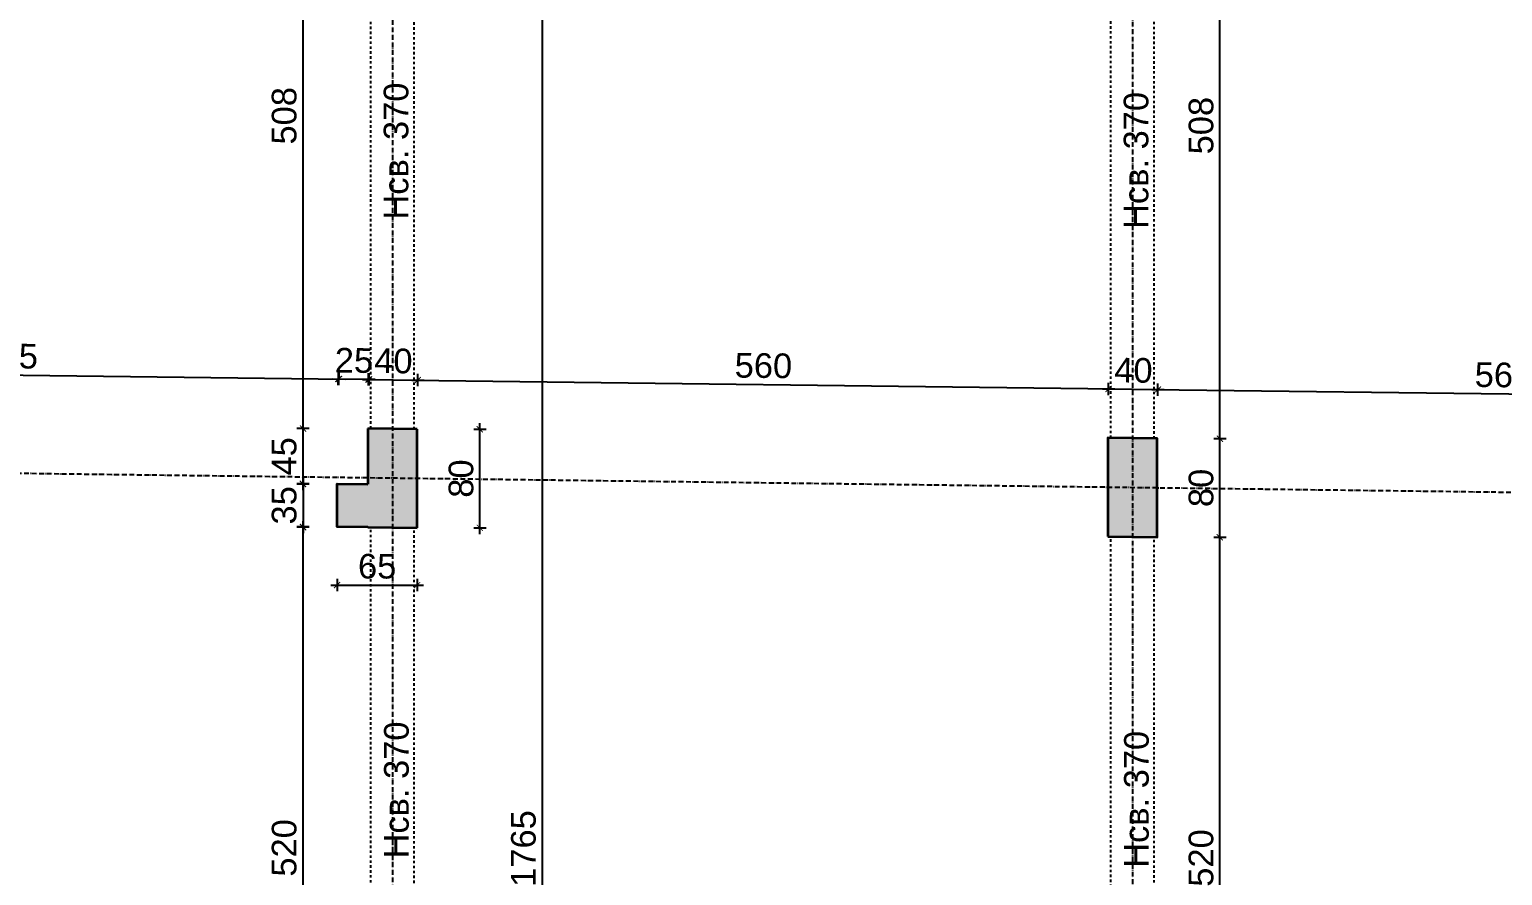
# Model space of a CAD drawing. Header units: inches. Extents: x -72385 to 39588, y -6525 to 66685.
# Drawn here: x -49879 to -48685, y 16153 to 16839 of the extents above; entities that cross this region are included whole.
import ezdxf

# ---------------------------------------------------------------- set-up
doc = ezdxf.new("R2010")
doc.units = ezdxf.units.IN
doc.header["$MEASUREMENT"] = 0
doc.linetypes.add('DashDot', pattern=[0.6, 0.4, -0.1, 0, -0.1])
doc.linetypes.add('Hidden', pattern=[0.4, 0.2, -0.2])
for name, color, linetype, lineweight in [('Надписи Hсв', 252, 'Continuous', 25), ('Надписи коти вътрешни', 252, 'Continuous', 25), ('Оси', 252, 'DashDot', 25), ('Пунктир', 253, 'Hidden', 25), ('Разрезни линии', 7, 'Continuous', 35), ('Щрих стени', 254, 'Continuous', 25)]:
    doc.layers.add(name, color=color, linetype=linetype, lineweight=lineweight)
doc.styles.add('Arial Regular', font='arial.ttf')
doc.styles.get("Standard").update_dxf_attribs({"font": 'arial.ttf'})
doc.dimstyles.new('Annotative', dxfattribs={"dimscale": 0, "dimtxt": 20, "dimasz": 5, "dimexe": 5, "dimexo": 5, "dimgap": 5, "dimtad": 1, "dimdec": 0, "dimzin": 0, "dimdsep": 46, "dimtxsty": 'Standard', "dimblk": 'ARCHTICK', "dimcen": 5, "dimdle": 5, "dimadec": 0, "dimazin": 0, "dimtfac": 1, "dimtdec": 0, "dimtofl": 0, "dimtmove": 0, "dimatfit": 3, "dimldrblk": 'ARCHTICK', "dimfxl": 5, "dimfxlon": 1, "dimtolj": 1, "dimtzin": 0, "dimarcsym": 1})

# ---------------------------------------------------------------- blocks, each defined once
blk = doc.blocks.new('_ArchTick')
at = {"color": 0, "linetype": 'ByBlock', "const_width": 0.15}
blk.add_lwpolyline([(-0.5, -0.5), (0.5, 0.5)], dxfattribs=at)
blk = doc.blocks.new('*D517')
at = {"layer": 'Defpoints', "color": 0, "ltscale": 50, "transparency": 16777216}
for p in [(-49564.3, 16554.8), (-49604.8, 16515.4), (-49564.8, 16514.9)]:
    blk.add_point(p, dxfattribs=at)
at = {"layer": 'Надписи коти вътрешни', "color": 0, "lineweight": -2, "ltscale": 50, "transparency": 16777216}
for p, q in [((-49609.3, 16555.3), (-49559.3, 16554.7)), ((-49604.4, 16550.3), (-49604.3, 16560.3)), ((-49564.4, 16549.8), (-49564.3, 16559.8))]:
    blk.add_line(p, q, dxfattribs=at)
at = {"layer": 'Надписи коти вътрешни', "color": 0, "lineweight": -2, "ltscale": 50, "transparency": 16777216, "xscale": 5, "yscale": 5, "zscale": 5}
for p, rotation in [((-49604.3, 16555.3), 179.2706286525463), ((-49564.3, 16554.8), 359.2706286525462)]:
    blk.add_blockref('_ArchTick', p, dxfattribs=dict(at, rotation=rotation))
at = {"layer": 'Надписи коти вътрешни', "color": 0, "ltscale": 50, "transparency": 16777216, "insert": (-49584.1, 16570.2), "char_height": 20, "attachment_point": 5, "rotation": 359.2706}
blk.add_mtext('\\A1;40', dxfattribs=at)
blk = doc.blocks.new('*D518')
at = {"layer": 'Defpoints', "color": 0, "ltscale": 50, "transparency": 16777216}
for p in [(-49628.8, 16555.6), (-49629.8, 16470.7), (-49604.8, 16470.4)]:
    blk.add_point(p, dxfattribs=at)
at = {"layer": 'Надписи коти вътрешни', "color": 0, "lineweight": -2, "ltscale": 50, "transparency": 16777216}
for p, q in [((-49598.8, 16555.2), (-49633.8, 16555.6)), ((-49628.8, 16550.6), (-49628.7, 16560.6)), ((-49603.8, 16550.3), (-49603.7, 16560.3))]:
    blk.add_line(p, q, dxfattribs=at)
at = {"layer": 'Надписи коти вътрешни', "color": 0, "lineweight": -2, "ltscale": 50, "transparency": 16777216, "xscale": 5, "yscale": 5, "zscale": 5}
for p, rotation in [((-49628.8, 16555.6), 179.2706286525379), ((-49603.8, 16555.3), 359.2706286525379)]:
    blk.add_blockref('_ArchTick', p, dxfattribs=dict(at, rotation=rotation))
at = {"layer": 'Надписи коти вътрешни', "color": 0, "ltscale": 50, "transparency": 16777216, "insert": (-49616.1, 16570.6), "char_height": 20, "attachment_point": 5, "rotation": 359.2706}
blk.add_mtext('\\A1;25', dxfattribs=at)
blk = doc.blocks.new('*D519')
at = {"layer": 'Defpoints', "color": 0, "ltscale": 50, "transparency": 16777216}
for p in [(-49628.3, 16555.6), (-50164.8, 16442.5), (-49629.8, 16435.7)]:
    blk.add_point(p, dxfattribs=at)
at = {"layer": 'Надписи коти вътрешни', "color": 0, "lineweight": -2, "ltscale": 50, "transparency": 16777216}
for p, q in [((-50163.4, 16557.4), (-50163.2, 16567.4)), ((-50168.3, 16562.4), (-49623.3, 16555.5)), ((-49628.4, 16550.6), (-49628.2, 16560.6))]:
    blk.add_line(p, q, dxfattribs=at)
at = {"layer": 'Надписи коти вътрешни', "color": 0, "lineweight": -2, "ltscale": 50, "transparency": 16777216, "xscale": 5, "yscale": 5, "zscale": 5}
for p, rotation in [((-50163.3, 16562.4), 179.2706286525474), ((-49628.3, 16555.6), 359.2706286525474)]:
    blk.add_blockref('_ArchTick', p, dxfattribs=dict(at, rotation=rotation))
at = {"layer": 'Надписи коти вътрешни', "color": 0, "ltscale": 50, "transparency": 16777216, "insert": (-49895.6, 16574.2), "char_height": 20, "attachment_point": 5, "rotation": 359.2706}
blk.add_mtext('\\A1;535', dxfattribs=at)
blk = doc.blocks.new('*D520')
at = {"layer": 'Defpoints', "color": 0, "ltscale": 50, "transparency": 16777216}
for p in [(-49004.3, 16547.6), (-49564.8, 16514.9), (-49004.8, 16507.8)]:
    blk.add_point(p, dxfattribs=at)
at = {"layer": 'Надписи коти вътрешни', "color": 0, "lineweight": -2, "ltscale": 50, "transparency": 16777216}
for p, q in [((-49569.3, 16554.8), (-48999.3, 16547.6)), ((-49564.4, 16549.8), (-49564.3, 16559.8)), ((-49004.4, 16542.6), (-49004.3, 16552.6))]:
    blk.add_line(p, q, dxfattribs=at)
at = {"layer": 'Надписи коти вътрешни', "color": 0, "lineweight": -2, "ltscale": 50, "transparency": 16777216, "xscale": 5, "yscale": 5, "zscale": 5}
for p, rotation in [((-49564.3, 16554.8), 179.2706286525463), ((-49004.3, 16547.6), 359.2706286525462)]:
    blk.add_blockref('_ArchTick', p, dxfattribs=dict(at, rotation=rotation))
at = {"layer": 'Надписи коти вътрешни', "color": 0, "ltscale": 50, "transparency": 16777216, "insert": (-49284.1, 16566.4), "char_height": 20, "attachment_point": 5, "rotation": 359.2706}
blk.add_mtext('\\A1;560', dxfattribs=at)
blk = doc.blocks.new('*D521')
at = {"layer": 'Defpoints', "color": 0, "ltscale": 50, "transparency": 16777216}
for p in [(-48964.3, 16547.1), (-49004.8, 16507.8), (-48964.8, 16507.3)]:
    blk.add_point(p, dxfattribs=at)
at = {"layer": 'Надписи коти вътрешни', "color": 0, "lineweight": -2, "ltscale": 50, "transparency": 16777216}
for p, q in [((-49009.3, 16547.7), (-48959.3, 16547)), ((-49004.4, 16542.6), (-49004.3, 16552.6)), ((-48964.4, 16542.1), (-48964.3, 16552.1))]:
    blk.add_line(p, q, dxfattribs=at)
at = {"layer": 'Надписи коти вътрешни', "color": 0, "lineweight": -2, "ltscale": 50, "transparency": 16777216, "xscale": 5, "yscale": 5, "zscale": 5}
for p, rotation in [((-49004.3, 16547.6), 179.2706286525463), ((-48964.3, 16547.1), 359.2706286525462)]:
    blk.add_blockref('_ArchTick', p, dxfattribs=dict(at, rotation=rotation))
at = {"layer": 'Надписи коти вътрешни', "color": 0, "ltscale": 50, "transparency": 16777216, "insert": (-48984.1, 16562.6), "char_height": 20, "attachment_point": 5, "rotation": 359.2706}
blk.add_mtext('\\A1;40', dxfattribs=at)
blk = doc.blocks.new('*D522')
at = {"layer": 'Defpoints', "color": 0, "ltscale": 50, "transparency": 16777216}
for p in [(-48404.3, 16540), (-48964.8, 16507.3), (-48404.8, 16500.1)]:
    blk.add_point(p, dxfattribs=at)
at = {"layer": 'Надписи коти вътрешни', "color": 0, "lineweight": -2, "ltscale": 50, "transparency": 16777216}
for p, q in [((-48969.3, 16547.2), (-48399.3, 16539.9)), ((-48964.4, 16542.1), (-48964.3, 16552.1)), ((-48404.4, 16535), (-48404.3, 16545))]:
    blk.add_line(p, q, dxfattribs=at)
at = {"layer": 'Надписи коти вътрешни', "color": 0, "lineweight": -2, "ltscale": 50, "transparency": 16777216, "xscale": 5, "yscale": 5, "zscale": 5}
for p, rotation in [((-48964.3, 16547.1), 179.2706286525463), ((-48404.3, 16540), 359.2706286525462)]:
    blk.add_blockref('_ArchTick', p, dxfattribs=dict(at, rotation=rotation))
at = {"layer": 'Надписи коти вътрешни', "color": 0, "ltscale": 50, "transparency": 16777216, "insert": (-48684.1, 16558.8), "char_height": 20, "attachment_point": 5, "rotation": 359.2706}
blk.add_mtext('\\A1;560', dxfattribs=at)
blk = doc.blocks.new('*D532')
at = {"layer": 'Defpoints', "color": 0, "ltscale": 50, "transparency": 16777216}
for p in [(-49657.4, 16435.4), (-49602.3, 16435.4), (-49602.3, 15915.3)]:
    blk.add_point(p, dxfattribs=at)
at = {"layer": 'Надписи коти вътрешни', "color": 0, "lineweight": -2, "ltscale": 50, "transparency": 16777216}
for p, q in [((-49652.4, 16435.4), (-49662.4, 16435.4)), ((-49657.4, 15910.3), (-49657.4, 16440.4)), ((-49652.4, 15915.3), (-49662.4, 15915.3))]:
    blk.add_line(p, q, dxfattribs=at)
at = {"layer": 'Надписи коти вътрешни', "color": 0, "lineweight": -2, "ltscale": 50, "transparency": 16777216, "xscale": 5, "yscale": 5, "zscale": 5}
for p, rotation in [((-49657.4, 16435.4), 90), ((-49657.4, 15915.3), 270)]:
    blk.add_blockref('_ArchTick', p, dxfattribs=dict(at, rotation=rotation))
at = {"layer": 'Надписи коти вътрешни', "color": 0, "ltscale": 50, "transparency": 16777216, "insert": (-49672.6, 16175.4), "char_height": 20, "attachment_point": 5, "rotation": 90}
blk.add_mtext('\\A1;520', dxfattribs=at)
blk = doc.blocks.new('*D533')
at = {"layer": 'Defpoints', "color": 0, "ltscale": 50, "transparency": 16777216}
for p in [(-49629.8, 16470.7), (-49657.4, 16435.7), (-49629.8, 16435.7)]:
    blk.add_point(p, dxfattribs=at)
at = {"layer": 'Надписи коти вътрешни', "color": 0, "lineweight": -2, "ltscale": 50, "transparency": 16777216}
for p, q in [((-49652.4, 16470.7), (-49662.4, 16470.7)), ((-49657.4, 16475.7), (-49657.4, 16430.7)), ((-49652.4, 16435.7), (-49662.4, 16435.7))]:
    blk.add_line(p, q, dxfattribs=at)
at = {"layer": 'Надписи коти вътрешни', "color": 0, "lineweight": -2, "ltscale": 50, "transparency": 16777216, "xscale": 5, "yscale": 5, "zscale": 5}
for p, rotation in [((-49657.4, 16470.7), 90), ((-49657.4, 16435.7), 270)]:
    blk.add_blockref('_ArchTick', p, dxfattribs=dict(at, rotation=rotation))
at = {"layer": 'Надписи коти вътрешни', "color": 0, "ltscale": 50, "transparency": 16777216, "insert": (-49672.6, 16453.2), "char_height": 20, "attachment_point": 5, "rotation": 90}
blk.add_mtext('\\A1;35', dxfattribs=at)
blk = doc.blocks.new('*D534')
at = {"layer": 'Defpoints', "color": 0, "ltscale": 50, "transparency": 16777216}
for p in [(-49657.4, 16515.4), (-49604.8, 16515.4), (-49604.8, 16470.4)]:
    blk.add_point(p, dxfattribs=at)
at = {"layer": 'Надписи коти вътрешни', "color": 0, "lineweight": -2, "ltscale": 50, "transparency": 16777216}
for p, q in [((-49657.4, 16465.4), (-49657.4, 16520.4)), ((-49652.4, 16515.4), (-49662.4, 16515.4)), ((-49652.4, 16470.4), (-49662.4, 16470.4))]:
    blk.add_line(p, q, dxfattribs=at)
at = {"layer": 'Надписи коти вътрешни', "color": 0, "lineweight": -2, "ltscale": 50, "transparency": 16777216, "xscale": 5, "yscale": 5, "zscale": 5}
for p, rotation in [((-49657.4, 16515.4), 90), ((-49657.4, 16470.4), 270)]:
    blk.add_blockref('_ArchTick', p, dxfattribs=dict(at, rotation=rotation))
at = {"layer": 'Надписи коти вътрешни', "color": 0, "ltscale": 50, "transparency": 16777216, "insert": (-49672.6, 16492.9), "char_height": 20, "attachment_point": 5, "rotation": 90}
blk.add_mtext('\\A1;45', dxfattribs=at)
blk = doc.blocks.new('*D4135')
at = {"layer": 'Defpoints', "color": 0, "ltscale": 50, "transparency": 16777216}
for p in [(-49657.4, 17022.9), (-49602.3, 17022.9), (-49602.3, 16515.4)]:
    blk.add_point(p, dxfattribs=at)
at = {"layer": 'Надписи коти вътрешни', "color": 0, "lineweight": -2, "ltscale": 50, "transparency": 16777216}
for p, q in [((-49652.4, 17022.9), (-49662.4, 17022.9)), ((-49657.4, 16510.4), (-49657.4, 17027.9)), ((-49652.4, 16515.4), (-49662.4, 16515.4))]:
    blk.add_line(p, q, dxfattribs=at)
at = {"layer": 'Надписи коти вътрешни', "color": 0, "lineweight": -2, "ltscale": 50, "transparency": 16777216, "xscale": 5, "yscale": 5, "zscale": 5}
for p, rotation in [((-49657.4, 17022.9), 90), ((-49657.4, 16515.4), 270)]:
    blk.add_blockref('_ArchTick', p, dxfattribs=dict(at, rotation=rotation))
at = {"layer": 'Надписи коти вътрешни', "color": 0, "ltscale": 50, "transparency": 16777216, "insert": (-49672.6, 16769.1), "char_height": 20, "attachment_point": 5, "rotation": 90}
blk.add_mtext('\\A1;508', dxfattribs=at)
blk = doc.blocks.new('*D4452')
at = {"layer": 'Defpoints', "color": 0, "ltscale": 50, "transparency": 16777216}
for p in [(-49564.8, 16514.9), (-49514, 16514.9), (-49564.8, 16434.9)]:
    blk.add_point(p, dxfattribs=at)
at = {"layer": 'Надписи коти вътрешни', "color": 0, "lineweight": -2, "ltscale": 50, "transparency": 16777216}
for p, q in [((-49514, 16429.9), (-49514, 16519.9)), ((-49519, 16514.9), (-49509, 16514.9)), ((-49519, 16434.9), (-49509, 16434.9))]:
    blk.add_line(p, q, dxfattribs=at)
at = {"layer": 'Надписи коти вътрешни', "color": 0, "lineweight": -2, "ltscale": 50, "transparency": 16777216, "xscale": 5, "yscale": 5, "zscale": 5}
for p, rotation in [((-49514, 16514.9), 90), ((-49514, 16434.9), 270)]:
    blk.add_blockref('_ArchTick', p, dxfattribs=dict(at, rotation=rotation))
at = {"layer": 'Надписи коти вътрешни', "color": 0, "ltscale": 50, "transparency": 16777216, "insert": (-49529.2, 16474.9), "char_height": 20, "attachment_point": 5, "rotation": 90}
blk.add_mtext('\\A1;80', dxfattribs=at)
blk = doc.blocks.new('*D535')
at = {"layer": 'Defpoints', "color": 0, "ltscale": 50, "transparency": 16777216}
for p in [(-49567.3, 17057.5), (-49567.3, 15292.3), (-49463.4, 15292.3)]:
    blk.add_point(p, dxfattribs=at)
at = {"layer": 'Надписи коти вътрешни', "color": 0, "lineweight": -2, "ltscale": 50, "transparency": 16777216}
for p, q in [((-49468.4, 17057.5), (-49458.4, 17057.5)), ((-49463.4, 17062.5), (-49463.4, 15287.3)), ((-49468.4, 15292.3), (-49458.4, 15292.3))]:
    blk.add_line(p, q, dxfattribs=at)
at = {"layer": 'Надписи коти вътрешни', "color": 0, "lineweight": -2, "ltscale": 50, "transparency": 16777216, "xscale": 5, "yscale": 5, "zscale": 5}
for p, rotation in [((-49463.4, 17057.5), 90), ((-49463.4, 15292.3), 270)]:
    blk.add_blockref('_ArchTick', p, dxfattribs=dict(at, rotation=rotation))
at = {"layer": 'Надписи коти вътрешни', "color": 0, "ltscale": 50, "transparency": 16777216, "insert": (-49478.6, 16174.9), "char_height": 20, "attachment_point": 5, "rotation": 90}
blk.add_mtext('\\A1;1765', dxfattribs=at)
blk = doc.blocks.new('*D948')
at = {"layer": 'Defpoints', "color": 0, "ltscale": 50, "transparency": 16777216}
for p in [(-48964.8, 16427.3), (-48914, 16427.3), (-48964.8, 15907.2)]:
    blk.add_point(p, dxfattribs=at)
at = {"layer": 'Надписи коти вътрешни', "color": 0, "lineweight": -2, "ltscale": 50, "transparency": 16777216}
for p, q in [((-48919, 16427.3), (-48909, 16427.3)), ((-48914, 15902.2), (-48914, 16432.3)), ((-48919, 15907.2), (-48909, 15907.2))]:
    blk.add_line(p, q, dxfattribs=at)
at = {"layer": 'Надписи коти вътрешни', "color": 0, "lineweight": -2, "ltscale": 50, "transparency": 16777216, "xscale": 5, "yscale": 5, "zscale": 5}
for p, rotation in [((-48914, 16427.3), 90), ((-48914, 15907.2), 270)]:
    blk.add_blockref('_ArchTick', p, dxfattribs=dict(at, rotation=rotation))
at = {"layer": 'Надписи коти вътрешни', "color": 0, "ltscale": 50, "transparency": 16777216, "insert": (-48929.2, 16167.2), "char_height": 20, "attachment_point": 5, "rotation": 90}
blk.add_mtext('\\A1;520', dxfattribs=at)
blk = doc.blocks.new('*D949')
at = {"layer": 'Defpoints', "color": 0, "ltscale": 50, "transparency": 16777216}
for p in [(-48964.8, 16507.3), (-48914, 16507.3), (-48964.8, 16427.3)]:
    blk.add_point(p, dxfattribs=at)
at = {"layer": 'Надписи коти вътрешни', "color": 0, "lineweight": -2, "ltscale": 50, "transparency": 16777216}
for p, q in [((-48919, 16507.3), (-48909, 16507.3)), ((-48914, 16422.3), (-48914, 16512.3)), ((-48919, 16427.3), (-48909, 16427.3))]:
    blk.add_line(p, q, dxfattribs=at)
at = {"layer": 'Надписи коти вътрешни', "color": 0, "lineweight": -2, "ltscale": 50, "transparency": 16777216, "xscale": 5, "yscale": 5, "zscale": 5}
for p, rotation in [((-48914, 16507.3), 90), ((-48914, 16427.3), 270)]:
    blk.add_blockref('_ArchTick', p, dxfattribs=dict(at, rotation=rotation))
at = {"layer": 'Надписи коти вътрешни', "color": 0, "ltscale": 50, "transparency": 16777216, "insert": (-48929.2, 16467.3), "char_height": 20, "attachment_point": 5, "rotation": 90}
blk.add_mtext('\\A1;80', dxfattribs=at)
blk = doc.blocks.new('*D950')
at = {"layer": 'Defpoints', "color": 0, "ltscale": 50, "transparency": 16777216}
for p in [(-48967.3, 17014.8), (-48914, 17014.8), (-48967.3, 16507.3)]:
    blk.add_point(p, dxfattribs=at)
at = {"layer": 'Надписи коти вътрешни', "color": 0, "lineweight": -2, "ltscale": 50, "transparency": 16777216}
for p, q in [((-48914, 16502.3), (-48914, 17019.8)), ((-48919, 17014.8), (-48909, 17014.8)), ((-48919, 16507.3), (-48909, 16507.3))]:
    blk.add_line(p, q, dxfattribs=at)
at = {"layer": 'Надписи коти вътрешни', "color": 0, "lineweight": -2, "ltscale": 50, "transparency": 16777216, "xscale": 5, "yscale": 5, "zscale": 5}
for p, rotation in [((-48914, 17014.8), 90), ((-48914, 16507.3), 270)]:
    blk.add_blockref('_ArchTick', p, dxfattribs=dict(at, rotation=rotation))
at = {"layer": 'Надписи коти вътрешни', "color": 0, "ltscale": 50, "transparency": 16777216, "insert": (-48929.2, 16761.1), "char_height": 20, "attachment_point": 5, "rotation": 90}
blk.add_mtext('\\A1;508', dxfattribs=at)
blk = doc.blocks.new('*D1577')
at = {"layer": 'Defpoints', "color": 0, "ltscale": 50, "transparency": 16777216}
for p in [(-49629.8, 16435.7), (-49564.8, 16434.9), (-49564.8, 16388.5)]:
    blk.add_point(p, dxfattribs=at)
at = {"layer": 'Надписи коти вътрешни', "color": 0, "lineweight": -2, "ltscale": 50, "transparency": 16777216}
for p, q in [((-49634.8, 16388.5), (-49559.8, 16388.5)), ((-49629.8, 16393.5), (-49629.8, 16383.5)), ((-49564.8, 16393.5), (-49564.8, 16383.5))]:
    blk.add_line(p, q, dxfattribs=at)
at = {"layer": 'Надписи коти вътрешни', "color": 0, "lineweight": -2, "ltscale": 50, "transparency": 16777216, "xscale": 5, "yscale": 5, "zscale": 5, "rotation": 180}
blk.add_blockref('_ArchTick', (-49629.8, 16388.5), dxfattribs=at)
at = {"layer": 'Надписи коти вътрешни', "color": 0, "lineweight": -2, "ltscale": 50, "transparency": 16777216, "xscale": 5, "yscale": 5, "zscale": 5}
blk.add_blockref('_ArchTick', (-49564.8, 16388.5), dxfattribs=at)
at = {"layer": 'Надписи коти вътрешни', "color": 0, "ltscale": 50, "transparency": 16777216, "insert": (-49597.3, 16403.7), "char_height": 20, "attachment_point": 5}
blk.add_mtext('\\A1;65', dxfattribs=at)

msp = doc.modelspace()

# ---------------------------------------------------------------- hatches: boundary and pattern name
at = {"layer": 'Щрих стени', "ltscale": 10}
h = msp.add_hatch(color=256, dxfattribs=at)
h.dxf.hatch_style = 1
h.paths.add_polyline_path([(-51067.3, 17111.6), (-51102.3, 17112), (-51102.3, 17077), (-51067.3, 17076.6)])
h.paths.add_polyline_path([(-50767.3, 17107.8), (-50802.3, 17108.2), (-50802.3, 17038.2), (-50767.3, 17037.8)])
h.paths.add_polyline_path([(-50467.3, 17103.9), (-50502.3, 17104.4), (-50502.3, 17069.4), (-50467.3, 17068.9)])
h.paths.add_polyline_path([(-50167.3, 17100.1), (-50202.3, 17100.6), (-50202.3, 17030.6), (-50167.3, 17030.1)])
h.paths.add_polyline_path([(-49867.3, 17096.3), (-49902.3, 17096.7), (-49902.3, 17061.7), (-49867.3, 17061.3)])
h.paths.add_polyline_path([(-49567.3, 17092.5), (-49602.3, 17092.9), (-49602.3, 17022.9), (-49567.3, 17022.5)])
h.paths.add_polyline_path([(-49267.3, 17088.7), (-49302.3, 17089.1), (-49302.3, 17054.1), (-49267.3, 17053.7)])
h.paths.add_polyline_path([(-48967.3, 17084.8), (-49002.3, 17085.3), (-49002.3, 17015.3), (-48967.3, 17014.8)])
h.paths.add_polyline_path([(-48667.3, 17081), (-48702.3, 17081.5), (-48702.3, 17046.5), (-48667.3, 17046)])
h.paths.add_polyline_path([(-48367.3, 17077.2), (-48402.3, 17077.6), (-48402.3, 17007.6), (-48367.3, 17007.2)])
h.paths.add_polyline_path([(-48067.3, 17073.4), (-48102.3, 17073.8), (-48102.3, 17038.8), (-48067.3, 17038.4)])
h.paths.add_polyline_path([(-47767.3, 17069.6), (-47802.3, 17070), (-47802.3, 17000), (-47767.3, 16999.6)])
h.paths.add_polyline_path([(-47467.3, 17065.7), (-47502.3, 17066.2), (-47502.3, 17031.2), (-47467.3, 17030.7)])
h.paths.add_polyline_path([(-50764.8, 16530.2), (-50804.8, 16530.7), (-50804.8, 16450.7), (-50764.8, 16450.2)])
h.paths.add_polyline_path([(-50164.8, 16522.5), (-50204.8, 16523), (-50204.8, 16443), (-50164.8, 16442.5)])
h.paths.add_polyline_path([(-49564.8, 16514.9), (-49604.8, 16515.4), (-49604.8, 16470.4), (-49629.8, 16470.7), (-49629.8, 16435.7), (-49604.8, 16435.4), (-49564.8, 16434.9)])
h.paths.add_polyline_path([(-48964.8, 16507.3), (-49004.8, 16507.8), (-49004.8, 16427.8), (-48964.8, 16427.3)])
h.paths.add_polyline_path([(-48364.8, 16499.6), (-48404.8, 16500.1), (-48404.8, 16420.1), (-48364.8, 16419.6)])
h.paths.add_polyline_path([(-47764.8, 16492), (-47804.8, 16492.5), (-47804.8, 16447.5), (-47829.8, 16447.8), (-47829.8, 16412.8), (-47804.8, 16412.5), (-47804.8, 16412.5), (-47764.8, 16412)])
h.paths.add_polyline_path([(-50764.8, 15930.1), (-50804.8, 15930.6), (-50804.8, 15850.6), (-50764.8, 15850.1)])
h.paths.add_polyline_path([(-50164.8, 15922.5), (-50204.8, 15923), (-50204.8, 15843), (-50164.8, 15842.5)])
h.paths.add_polyline_path([(-49564.8, 15914.9), (-49604.8, 15915.4), (-49629.8, 15915.7), (-49629.8, 15880.7), (-49604.8, 15880.4), (-49604.8, 15835.4), (-49564.8, 15834.8)])
h.paths.add_polyline_path([(-48964.8, 15907.2), (-49004.8, 15907.7), (-49004.8, 15827.7), (-48964.8, 15827.2)])
h.paths.add_polyline_path([(-48364.8, 15899.6), (-48404.8, 15900.1), (-48404.8, 15820.1), (-48364.8, 15819.6)])
h.paths.add_polyline_path([(-47764.8, 15891.9), (-47804.8, 15892.4), (-47804.8, 15847.4), (-47829.8, 15847.8), (-47829.8, 15812.8), (-47804.8, 15812.4), (-47764.8, 15811.9)])
h.paths.add_polyline_path([(-51067.3, 15311.4), (-51102.3, 15311.9), (-51102.3, 15276.9), (-51067.3, 15276.4)])
h.paths.add_polyline_path([(-50767.3, 15342.6), (-50802.3, 15343.1), (-50802.3, 15273.1), (-50767.3, 15272.6)])
h.paths.add_polyline_path([(-50467.3, 15303.8), (-50502.3, 15304.2), (-50502.3, 15269.2), (-50467.3, 15268.8)])
h.paths.add_polyline_path([(-50167.3, 15335), (-50202.3, 15335.4), (-50202.3, 15265.4), (-50167.3, 15265)])
h.paths.add_polyline_path([(-49867.3, 15296.2), (-49902.3, 15296.6), (-49902.3, 15261.6), (-49867.3, 15261.2)])
h.paths.add_polyline_path([(-49567.3, 15327.3), (-49602.3, 15327.8), (-49602.3, 15257.8), (-49567.3, 15257.3)])
h.paths.add_polyline_path([(-49267.3, 15288.5), (-49302.3, 15289), (-49302.3, 15254), (-49267.3, 15253.5)])
h.paths.add_polyline_path([(-48967.3, 15319.7), (-49002.3, 15320.1), (-49002.3, 15250.1), (-48967.3, 15249.7)])
h.paths.add_polyline_path([(-48667.3, 15280.9), (-48702.3, 15281.3), (-48702.3, 15246.3), (-48667.3, 15245.9)])
h.paths.add_polyline_path([(-48367.3, 15312.1), (-48402.3, 15312.5), (-48402.3, 15242.5), (-48367.3, 15242.1)])
h.paths.add_polyline_path([(-48067.3, 15273.2), (-48102.3, 15273.7), (-48102.3, 15238.7), (-48067.3, 15238.2)])
h.paths.add_polyline_path([(-47767.3, 15304.4), (-47802.3, 15304.9), (-47802.3, 15234.9), (-47767.3, 15234.4)])
h.paths.add_polyline_path([(-47467.3, 15265.6), (-47502.3, 15266), (-47502.3, 15231), (-47467.3, 15230.6)])

# ---------------------------------------------------------------- linework, layer by layer
at = {"layer": 'Оси', "ltscale": 10}
for p, q in [((-49584.8, 17475.2), (-49584.8, 14875)), ((-48984.8, 17467.6), (-48984.8, 14867.4)), ((-39839.8, 16351.1), (-52699.8, 16514.8))]:
    msp.add_line(p, q, dxfattribs=at)
at = {"layer": 'Пунктир', "ltscale": 10}
for p, q in [((-49602.3, 16515.4), (-49602.3, 17022.9)), ((-49567.3, 16514.9), (-49567.3, 17022.5)), ((-49002.3, 16507.7), (-49002.3, 17015.3)), ((-48967.3, 16507.3), (-48967.3, 17014.8)), ((-49602.3, 15915.3), (-49602.3, 16435.4)), ((-49567.3, 15914.9), (-49567.3, 16434.9)), ((-49002.3, 15907.7), (-49002.3, 16427.7)), ((-48967.3, 15907.2), (-48967.3, 16427.3))]:
    msp.add_line(p, q, dxfattribs=at)
at = {"layer": 'Разрезни линии', "ltscale": 50}
for p, q in [((-49564.8, 16514.9), (-49604.8, 16515.4)), ((-49604.8, 16515.4), (-49604.8, 16470.4)), ((-49564.8, 16434.9), (-49564.8, 16514.9)), ((-49604.8, 16435.4), (-49564.8, 16434.9))]:
    msp.add_line(p, q, dxfattribs=at)
msp.add_lwpolyline([(-49004.8, 16427.8), (-48964.8, 16427.3), (-48964.8, 16507.3), (-49004.8, 16507.8)], close=True, dxfattribs=at)
msp.add_lwpolyline([(-49604.8, 16435.4), (-49604.8, 16435.4), (-49629.8, 16435.7), (-49629.8, 16470.7), (-49604.8, 16470.4)], dxfattribs=at)

# ---------------------------------------------------------------- texts
at = {"layer": 'Надписи Hсв', "ltscale": 100, "char_height": 20, "width": 180.489, "attachment_point": 1, "rotation": 90, "style": 'Arial Regular'}
for insert in [(-49592, 16684.9), (-48992, 16677.3), (-49591.7, 16166.8), (-48991.7, 16159.2)]:
    msp.add_mtext('\\pxt8;Hсв. 370', dxfattribs=dict(at, insert=insert))

# ---------------------------------------------------------------- dimensions: what is measured, and where the dimension line sits
at = {"layer": 'Надписи коти вътрешни', "ltscale": 50}
for base, p1, p2, picture, middle in [((-49463.4, 15292.3), (-49567.3, 17057.5), (-49567.3, 15292.3), '*D535', (-49478.6, 16174.9)), ((-49657.3947, 17022.9201), (-49602.3373, 16515.379), (-49602.3373, 17022.9201), '*D4135', (-49672.6062, 16769.1495)), ((-48913.9963, 17014.8361), (-48967.3373, 16507.295), (-48967.3373, 17014.8361), '*D950', (-48929.2077, 16761.0656)), ((-49657.4, 16515.4), (-49604.8, 16470.4), (-49604.8, 16515.4), '*D534', (-49672.6, 16492.9)), ((-49514, 16514.9), (-49564.8, 16434.9), (-49564.8, 16514.9), '*D4452', (-49529.2, 16474.9)), ((-48914, 16507.3), (-48964.8, 16427.3), (-48964.8, 16507.3), '*D949', (-48929.2, 16467.3)), ((-49657.4, 16435.4), (-49602.3, 15915.3), (-49602.3, 16435.4), '*D532', (-49672.6, 16175.4)), ((-48914, 16427.3), (-48964.8, 15907.2), (-48964.8, 16427.3), '*D948', (-48929.2, 16167.2))]:
    dim = msp.add_linear_dim(base=base, p1=p1, p2=p2, angle=90, dimstyle='Annotative', override={"dimscale": 0, "dimtix": 0, "dimtofl": 0, "dimtmove": 0, "dimatfit": 3}, dxfattribs=at)
    dim.commit()
    dim.dimension.update_dxf_attribs({"geometry": picture, "text_midpoint": middle})
for p1, p2, distance, picture, middle in [((-50164.8, 16442.5), (-49629.8, 16435.7), 119.9, '*D519', (-49895.6, 16574.2)), ((-49604.8, 16515.4), (-49564.8, 16514.9), 39.9, '*D517', (-49584.1, 16570.2)), ((-49564.8, 16514.9), (-49004.8, 16507.8), 39.9, '*D520', (-49284.1, 16566.4)), ((-49004.8, 16507.8), (-48964.8, 16507.3), 39.9, '*D521', (-48984.1, 16562.6)), ((-48964.8, 16507.3), (-48404.8, 16500.1), 39.9, '*D522', (-48684.1, 16558.8))]:
    dim = msp.add_aligned_dim(p1=p1, p2=p2, distance=distance, dimstyle='Annotative', override={"dimscale": 0, "dimtix": 0, "dimtofl": 0, "dimtmove": 0, "dimatfit": 3}, dxfattribs=at)
    dim.commit()
    dim.dimension.update_dxf_attribs({"geometry": picture, "text_midpoint": middle})
for base, p1, p2, angle, picture, middle, dimtype in [((-49628.8, 16555.6), (-49604.8, 16470.4), (-49629.8, 16470.7), 179.2706, '*D518', (-49616.3, 16555.4), 129), ((-49657.4, 16435.7), (-49629.8, 16470.7), (-49629.8, 16435.7), 90, '*D533', (-49657.4, 16453.2), 128)]:
    dim = msp.add_linear_dim(base=base, p1=p1, p2=p2, angle=angle, dimstyle='Annotative', override={"dimscale": 0, "dimtix": 0, "dimtofl": 0, "dimtmove": 0, "dimatfit": 3}, dxfattribs=at)
    dim.commit()
    dim.dimension.update_dxf_attribs({"geometry": picture, "text_midpoint": middle, "dimtype": dimtype})
dim = msp.add_linear_dim(base=(-49564.8, 16388.5), p1=(-49629.8, 16435.7), p2=(-49564.8, 16434.9), dimstyle='Annotative', override={"dimscale": 0, "dimtix": 0, "dimtofl": 0, "dimtmove": 0, "dimatfit": 3}, dxfattribs=at)
dim.commit()
dim.dimension.update_dxf_attribs({"geometry": '*D1577', "text_midpoint": (-49597.3, 16403.7)})

doc.saveas('drawing.dxf')
